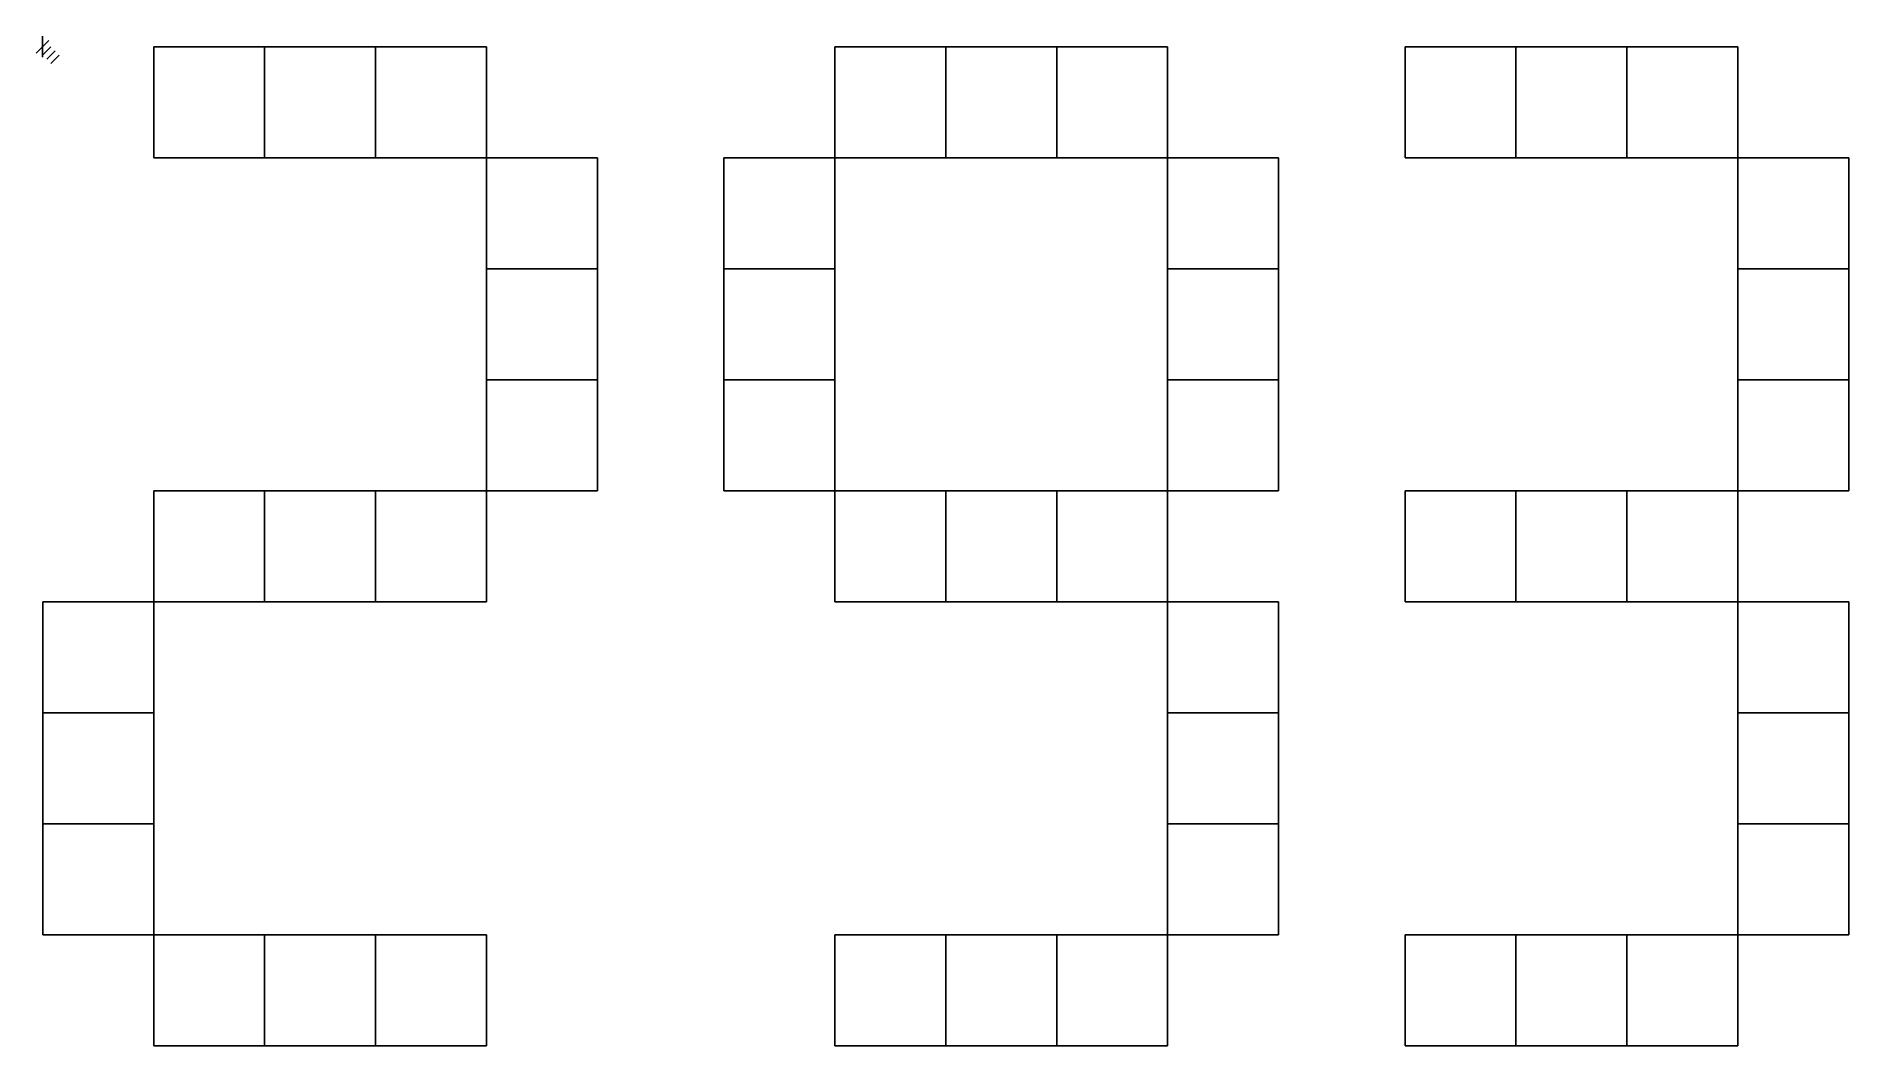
# Model space of a CAD drawing. Extents: x -1 to 229, y 1 to 129.
import ezdxf

# ---------------------------------------------------------------- set-up
doc = ezdxf.new("R2010")
doc.units = 0

msp = doc.modelspace()

# ---------------------------------------------------------------- linework, layer by layer
at = {"layer": 'Layer 1'}
for p, q in [((0, 128.87), (0, 126.224)), ((0.79375, 128.341), (-0.79375, 126.753)), ((1.05833, 127.547), (0, 126.48867)), ((1.5875, 127.018), (0.52917, 125.95967)), ((2.11666, 126.489), (1.05833, 125.43067)), ((14.0708, 127.512), (28.1066, 127.512)), ((14.0708, 113.476), (14.0708, 127.512)), ((28.1066, 127.512), (42.1422, 127.512)), ((28.1066, 113.476), (28.1066, 127.512)), ((28.1066, 127.512), (28.1066, 113.476)), ((42.1422, 127.512), (56.178, 127.512)), ((42.1422, 113.476), (42.1422, 127.512)), ((42.1422, 127.512), (42.1422, 113.476)), ((56.178, 127.512), (56.178, 113.476)), ((100.25, 127.512), (114.286, 127.512)), ((100.25, 113.476), (100.25, 127.512)), ((114.286, 127.512), (128.322, 127.512)), ((114.286, 113.476), (114.286, 127.512)), ((114.286, 127.512), (114.286, 113.476)), ((128.322, 127.512), (142.357, 127.512)), ((128.322, 113.476), (128.322, 127.512)), ((128.322, 127.512), (128.322, 113.476)), ((142.357, 127.512), (142.357, 113.476)), ((172.394, 127.512), (186.429, 127.512)), ((172.394, 113.476), (172.394, 127.512)), ((186.429, 127.512), (200.465, 127.512)), ((186.429, 113.476), (186.429, 127.512)), ((186.429, 127.512), (186.429, 113.476)), ((200.465, 127.512), (214.501, 127.512)), ((200.465, 113.476), (200.465, 127.512)), ((200.465, 127.512), (200.465, 113.476)), ((214.501, 127.512), (214.501, 113.476)), ((28.1066, 113.476), (14.0708, 113.476)), ((42.1422, 113.476), (28.1066, 113.476)), ((56.178, 113.476), (42.1422, 113.476)), ((56.178, 113.476), (70.2139, 113.476)), ((56.178, 99.4402), (56.178, 113.476)), ((70.2139, 113.476), (70.2139, 99.4402)), ((86.214, 113.476), (100.25, 113.476)), ((86.214, 99.4402), (86.214, 113.476)), ((100.25, 113.476), (100.25, 99.4402)), ((114.286, 113.476), (100.25, 113.476)), ((128.322, 113.476), (114.286, 113.476)), ((142.357, 113.476), (128.322, 113.476)), ((142.357, 113.476), (156.393, 113.476)), ((142.357, 99.4402), (142.357, 113.476)), ((156.393, 113.476), (156.393, 99.4402)), ((186.429, 113.476), (172.394, 113.476)), ((200.465, 113.476), (186.429, 113.476)), ((214.501, 113.476), (200.465, 113.476)), ((214.501, 113.476), (228.537, 113.476)), ((214.501, 99.4402), (214.501, 113.476)), ((228.537, 113.476), (228.537, 99.4402)), ((56.178, 99.4402), (70.2139, 99.4402)), ((56.178, 85.4043), (56.178, 99.4402)), ((70.2139, 99.4402), (56.178, 99.4402)), ((70.2139, 99.4402), (70.2139, 85.4043)), ((86.214, 99.4402), (100.25, 99.4402)), ((86.214, 85.4043), (86.214, 99.4402)), ((100.25, 99.4402), (86.214, 99.4402)), ((100.25, 99.4402), (100.25, 85.4043)), ((142.357, 99.4402), (156.393, 99.4402)), ((142.357, 85.4043), (142.357, 99.4402)), ((156.393, 99.4402), (142.357, 99.4402)), ((156.393, 99.4402), (156.393, 85.4043)), ((214.501, 99.4402), (228.537, 99.4402)), ((214.501, 85.4043), (214.501, 99.4402)), ((228.537, 99.4402), (214.501, 99.4402)), ((228.537, 99.4402), (228.537, 85.4043)), ((56.178, 85.4043), (70.2139, 85.4043)), ((56.178, 71.3687), (56.178, 85.4043)), ((70.2139, 85.4043), (56.178, 85.4043)), ((70.2139, 85.4043), (70.2139, 71.3687)), ((86.214, 85.4043), (100.25, 85.4043)), ((86.214, 71.3687), (86.214, 85.4043)), ((100.25, 85.4043), (86.214, 85.4043)), ((100.25, 85.4043), (100.25, 71.3687)), ((142.357, 85.4043), (156.393, 85.4043)), ((142.357, 71.3687), (142.357, 85.4043)), ((156.393, 85.4043), (142.357, 85.4043)), ((156.393, 85.4043), (156.393, 71.3687)), ((214.501, 85.4043), (228.537, 85.4043)), ((214.501, 71.3687), (214.501, 85.4043)), ((228.537, 85.4043), (214.501, 85.4043)), ((228.537, 85.4043), (228.537, 71.3687)), ((14.0708, 71.3687), (28.1066, 71.3687)), ((14.0708, 57.3329), (14.0708, 71.3687)), ((28.1066, 71.3687), (42.1422, 71.3687)), ((28.1066, 57.3329), (28.1066, 71.3687)), ((28.1066, 71.3687), (28.1066, 57.3329)), ((42.1422, 71.3687), (56.178, 71.3687)), ((42.1422, 57.3329), (42.1422, 71.3687)), ((42.1422, 71.3687), (42.1422, 57.3329)), ((56.178, 71.3687), (56.178, 57.3329)), ((70.2139, 71.3687), (56.178, 71.3687)), ((100.25, 71.3687), (86.214, 71.3687)), ((100.25, 71.3687), (114.286, 71.3687)), ((100.25, 57.3329), (100.25, 71.3687)), ((114.286, 71.3687), (128.322, 71.3687)), ((114.286, 57.3329), (114.286, 71.3687)), ((114.286, 71.3687), (114.286, 57.3329)), ((128.322, 71.3687), (142.357, 71.3687)), ((128.322, 57.3329), (128.322, 71.3687)), ((128.322, 71.3687), (128.322, 57.3329)), ((142.357, 71.3687), (142.357, 57.3329)), ((156.393, 71.3687), (142.357, 71.3687)), ((172.394, 71.3687), (186.429, 71.3687)), ((172.394, 57.3329), (172.394, 71.3687)), ((186.429, 71.3687), (200.465, 71.3687)), ((186.429, 57.3329), (186.429, 71.3687)), ((186.429, 71.3687), (186.429, 57.3329)), ((200.465, 71.3687), (214.501, 71.3687)), ((200.465, 57.3329), (200.465, 71.3687)), ((200.465, 71.3687), (200.465, 57.3329)), ((214.501, 71.3687), (214.501, 57.3329)), ((228.537, 71.3687), (214.501, 71.3687)), ((0.03507, 57.3329), (14.0708, 57.3329)), ((0.03507, 43.2972), (0.03507, 57.3329)), ((14.0708, 57.3329), (14.0708, 43.2972)), ((28.1066, 57.3329), (14.0708, 57.3329)), ((42.1422, 57.3329), (28.1066, 57.3329)), ((56.178, 57.3329), (42.1422, 57.3329)), ((114.286, 57.3329), (100.25, 57.3329)), ((128.322, 57.3329), (114.286, 57.3329)), ((142.357, 57.3329), (128.322, 57.3329)), ((142.357, 57.3329), (156.393, 57.3329)), ((142.357, 43.2972), (142.357, 57.3329)), ((156.393, 57.3329), (156.393, 43.2972)), ((186.429, 57.3329), (172.394, 57.3329)), ((200.465, 57.3329), (186.429, 57.3329)), ((214.501, 57.3329), (200.465, 57.3329)), ((214.501, 57.3329), (228.537, 57.3329)), ((214.501, 43.2972), (214.501, 57.3329)), ((228.537, 57.3329), (228.537, 43.2972)), ((0.03507, 43.2972), (14.0708, 43.2972)), ((0.03507, 29.2614), (0.03507, 43.2972)), ((14.0708, 43.2972), (0.03507, 43.2972)), ((14.0708, 43.2972), (14.0708, 29.2614)), ((142.357, 43.2972), (156.393, 43.2972)), ((142.357, 29.2614), (142.357, 43.2972)), ((156.393, 43.2972), (142.357, 43.2972)), ((156.393, 43.2972), (156.393, 29.2614)), ((214.501, 43.2972), (228.537, 43.2972)), ((214.501, 29.2614), (214.501, 43.2972)), ((228.537, 43.2972), (214.501, 43.2972)), ((228.537, 43.2972), (228.537, 29.2614)), ((0.03507, 29.2614), (14.0708, 29.2614)), ((0.03507, 15.2258), (0.03507, 29.2614)), ((14.0708, 29.2614), (0.03507, 29.2614)), ((14.0708, 29.2614), (14.0708, 15.2258)), ((142.357, 29.2614), (156.393, 29.2614)), ((142.357, 15.2258), (142.357, 29.2614)), ((156.393, 29.2614), (142.357, 29.2614)), ((156.393, 29.2614), (156.393, 15.2258)), ((214.501, 29.2614), (228.537, 29.2614)), ((214.501, 15.2258), (214.501, 29.2614)), ((228.537, 29.2614), (214.501, 29.2614)), ((228.537, 29.2614), (228.537, 15.2258)), ((14.0708, 15.2258), (0.03507, 15.2258)), ((14.0708, 15.2258), (28.1066, 15.2258)), ((14.0708, 1.18993), (14.0708, 15.2258)), ((28.1066, 15.2258), (42.1422, 15.2258)), ((28.1066, 1.18993), (28.1066, 15.2258)), ((28.1066, 15.2258), (28.1066, 1.18993)), ((42.1422, 15.2258), (56.178, 15.2258)), ((42.1422, 1.18993), (42.1422, 15.2258)), ((42.1422, 15.2258), (42.1422, 1.18993)), ((56.178, 15.2258), (56.178, 1.18993)), ((100.25, 15.2258), (114.286, 15.2258)), ((100.25, 1.18993), (100.25, 15.2258)), ((114.286, 15.2258), (128.322, 15.2258)), ((114.286, 1.18993), (114.286, 15.2258)), ((114.286, 15.2258), (114.286, 1.18993)), ((128.322, 15.2258), (142.357, 15.2258)), ((128.322, 1.18993), (128.322, 15.2258)), ((128.322, 15.2258), (128.322, 1.18993)), ((142.357, 15.2258), (142.357, 1.18993)), ((156.393, 15.2258), (142.357, 15.2258)), ((172.394, 15.2258), (186.429, 15.2258)), ((172.394, 1.18993), (172.394, 15.2258)), ((186.429, 15.2258), (200.465, 15.2258)), ((186.429, 1.18993), (186.429, 15.2258)), ((186.429, 15.2258), (186.429, 1.18993)), ((200.465, 15.2258), (214.501, 15.2258)), ((200.465, 1.18993), (200.465, 15.2258)), ((200.465, 15.2258), (200.465, 1.18993)), ((214.501, 15.2258), (214.501, 1.18993)), ((228.537, 15.2258), (214.501, 15.2258)), ((28.1066, 1.18993), (14.0708, 1.18993)), ((42.1422, 1.18993), (28.1066, 1.18993)), ((56.178, 1.18993), (42.1422, 1.18993)), ((114.286, 1.18993), (100.25, 1.18993)), ((128.322, 1.18993), (114.286, 1.18993)), ((142.357, 1.18993), (128.322, 1.18993)), ((186.429, 1.18993), (172.394, 1.18993)), ((200.465, 1.18993), (186.429, 1.18993)), ((214.501, 1.18993), (200.465, 1.18993))]:
    msp.add_line(p, q, dxfattribs=at)

doc.saveas('drawing.dxf')
